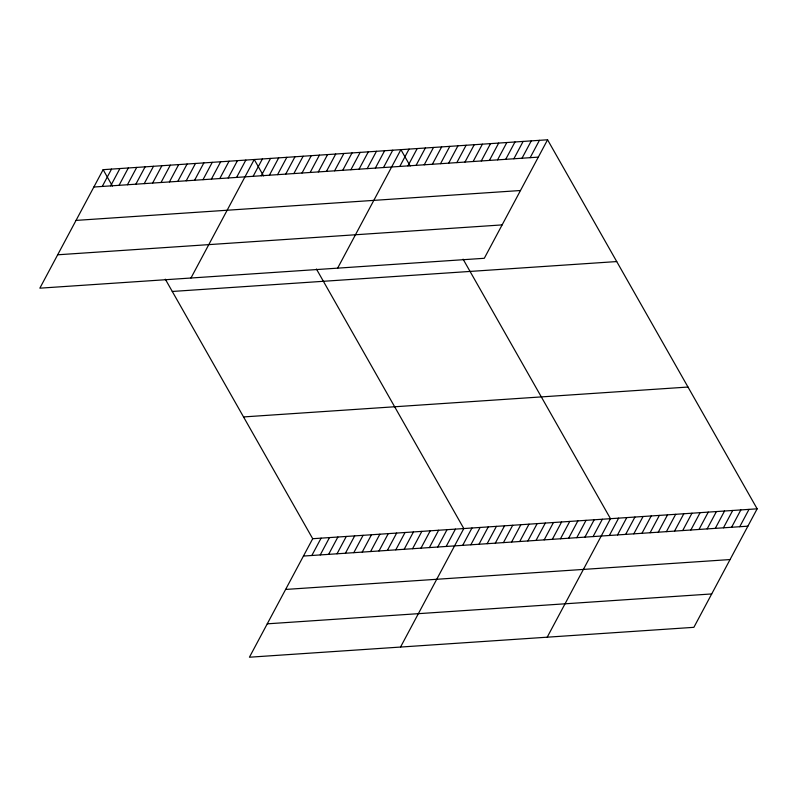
<?xml version="1.0" encoding="UTF-8"?>
<svg xmlns="http://www.w3.org/2000/svg" width="797" height="797" viewBox="0 0 797 797"><rect width="100%" height="100%" fill="white"/><g stroke="black" fill="none" stroke-linecap="round" stroke-linejoin="round"><path stroke-width="1.2" d="M103.122 169.671L39.85 288.175L484.297 258.288L547.569 139.784L103.122 169.671L112.427 186.05M102.255 186.458L111.52 169.113M110.653 185.89L119.909 168.546M119.052 185.322L128.307 167.978M127.44 184.765L136.705 167.42M135.839 184.197L145.104 166.852M144.237 183.629L153.492 166.284M152.625 183.071L161.891 165.726M161.024 182.503L170.289 165.158M169.422 181.935L178.677 164.59M177.811 181.377L187.076 164.033M186.209 180.809L195.474 163.465M194.607 180.242L203.863 162.897M202.996 179.684L212.261 162.339M211.394 179.116L220.659 161.771M219.793 178.548L229.048 161.203M228.181 177.99L237.446 160.645M236.579 177.422L245.845 160.077M190.961 278.014L254.233 159.51L263.538 175.888M253.127 176.306L262.382 158.962M261.277 175.758L270.532 158.414M269.416 175.21L278.681 157.866M277.565 174.663L286.83 157.318M285.715 174.115L294.98 156.77M293.864 173.567L303.129 156.222M302.013 173.019L311.278 155.674M310.163 172.471L319.418 155.126M318.312 171.923L327.567 154.578M326.461 171.375L335.716 154.03M334.61 170.827L343.866 153.482M342.75 170.279L352.015 152.934M350.899 169.731L360.164 152.386M359.048 169.183L368.314 151.838M367.198 168.635L376.463 151.291M375.347 168.087L384.612 150.743M383.496 167.539L392.752 150.195M337.629 268.151L400.901 149.647L410.206 166.025M399.795 166.443L409.05 149.099M407.944 165.896L417.2 148.551M416.084 165.348L425.349 148.003M424.233 164.8L433.498 147.455M432.382 164.252L441.648 146.907M440.532 163.704L449.797 146.359M448.681 163.156L457.946 145.811M456.83 162.608L466.086 145.263M464.98 162.06L474.235 144.715M473.129 161.512L482.384 144.167M481.278 160.964L490.534 143.619M489.418 160.416L498.683 143.071M497.567 159.868L506.832 142.524M505.716 159.32L514.982 141.976M513.866 158.772L523.131 141.428M165.308 279.179L312.703 538.712L249.431 657.216L693.878 627.329L757.15 508.825L547.569 139.784M522.015 158.224L531.28 140.88M311.836 555.489L321.091 538.154M530.164 157.676L539.42 140.332M320.235 554.931L329.49 537.586M328.623 554.363L337.888 537.019M337.021 553.795L346.287 536.461M345.42 553.238L354.675 535.893M353.808 552.67L363.073 535.325M362.207 552.102L371.472 534.767M370.605 551.544L379.86 534.199M378.993 550.976L388.259 533.631M387.392 550.408L396.657 533.073M395.79 549.85L405.045 532.506M404.179 549.282L413.444 531.938M412.577 548.715L421.842 531.37M420.975 548.157L430.231 530.812M429.364 547.589L438.629 530.244M437.762 547.021L447.027 529.676M446.161 546.463L455.416 529.118M400.542 647.054L463.814 528.55L316.419 269.017M462.698 545.347L471.963 528.003M470.848 544.799L480.113 527.455M478.997 544.251L488.262 526.907M487.146 543.703L496.411 526.359M495.296 543.156L504.551 525.811M503.445 542.608L512.7 525.263M511.594 542.06L520.849 524.715M519.744 541.512L528.999 524.167M527.883 540.964L537.148 523.619M536.032 540.416L545.297 523.071M544.182 539.868L553.447 522.523M552.331 539.32L561.596 521.975M560.48 538.772L569.745 521.427M568.63 538.224L577.885 520.879M576.779 537.676L586.034 520.331M584.928 537.128L594.183 519.783M593.078 536.58L602.333 519.236M547.21 637.192L610.482 518.688L463.087 259.155M609.366 535.484L618.631 518.14M617.516 534.936L626.781 517.592M625.665 534.388L634.93 517.044M633.814 533.841L643.079 516.496M641.964 533.293L651.219 515.948M650.113 532.745L659.368 515.4M658.262 532.197L667.517 514.852M666.412 531.649L675.667 514.304M674.551 531.101L683.816 513.756M682.7 530.553L691.965 513.208M690.85 530.005L700.115 512.66M698.999 529.457L708.264 512.112M707.148 528.909L716.413 511.564M715.298 528.361L724.553 511.016M723.447 527.813L732.702 510.469M731.596 527.265L740.851 509.921M739.746 526.717L749.001 509.373M93.867 187.016L538.314 157.129M76.034 220.4L520.491 190.513M57.673 254.791L502.12 224.903M172.282 291.463L616.729 261.565M243.543 416.931L687.99 387.043M312.703 538.712L757.15 508.825M303.438 556.057L747.885 526.169M285.615 589.441L730.062 559.554M267.254 623.832L711.701 593.944"/></g></svg>
